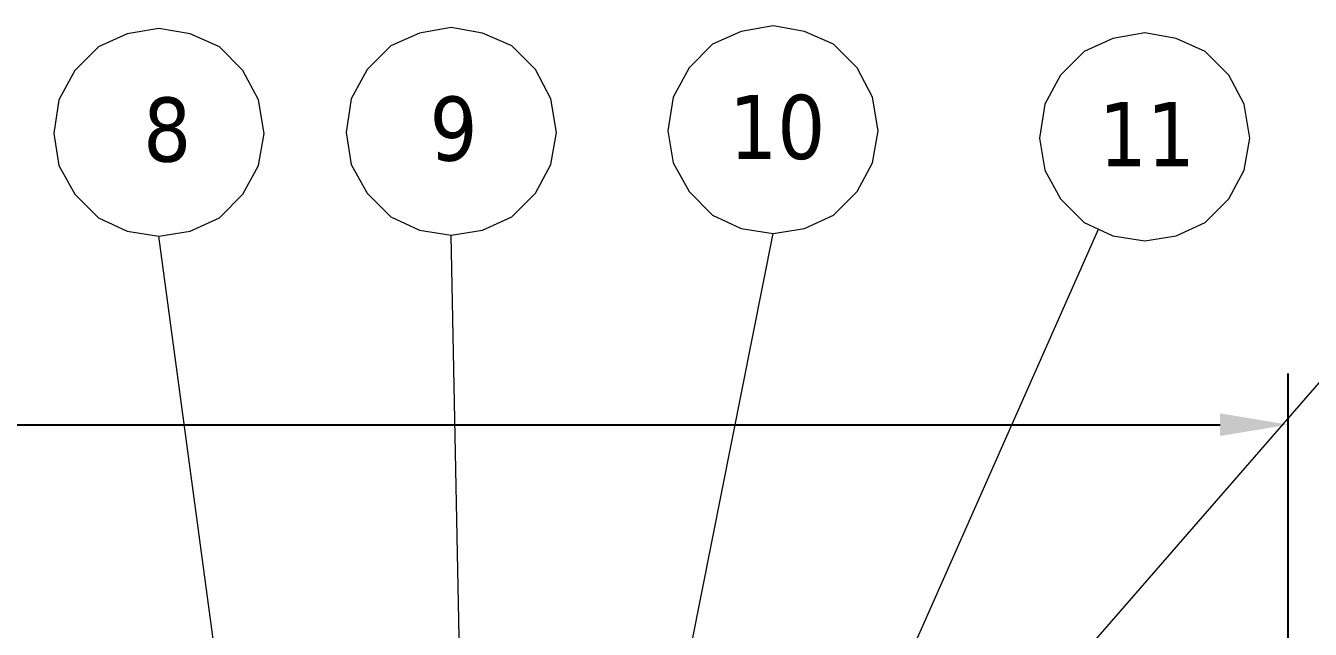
# Model space of a CAD drawing. Header units: millimetres. Extents: x 97339 to 122350, y -311274 to -152040.
# Drawn here: x 100189 to 100944, y -153248 to -152894 of the extents above; entities that cross this region are included whole.
import ezdxf

# ---------------------------------------------------------------- set-up
doc = ezdxf.new("R2010")
doc.units = ezdxf.units.MM
doc.header["$LTSCALE"] = 13
doc.layers.add('标注、文本', color=3, linetype='Continuous', lineweight=25)
doc.layers.add('铁心', color=3, linetype='Continuous', lineweight=0)
doc.styles.get("Standard").update_dxf_attribs({"font": 'gbenor.shx', "bigfont": 'gbcbig.shx'})
doc.styles.add('Tahoma$001', font='tahoma.ttf', dxfattribs={"height": 2.159784})
doc.dimstyles.new('1-15', dxfattribs={"dimscale": 20, "dimtxt": 3.5, "dimasz": 2, "dimexe": 1.5, "dimexo": 0.5, "dimgap": 0.5, "dimtad": 1, "dimtoh": 1, "dimdec": 1, "dimdsep": 46, "dimtxsty": 'Standard', "dimcen": 2.5, "dimclrd": 3, "dimclre": 3, "dimclrt": 3, "dimadec": 0, "dimazin": 2, "dimtfac": 1, "dimtdec": 1, "dimtmove": 0, "dimatfit": 2, "dimfxl": 1, "dimarcsym": 0})

# ---------------------------------------------------------------- blocks, each defined once
blk = doc.blocks.new('*D524')
at = {"layer": 'Defpoints', "color": 0, "transparency": 16777216}
for p in [(100930.6, -153128.43), (99194.6, -153414.56), (100930.6, -153414.57)]:
    blk.add_point(p, dxfattribs=at)
at = {"layer": '标注、文本', "color": 3, "lineweight": -2, "transparency": 16777216}
for p, q in [((99194.6, -153404.56), (99194.6, -153098.43)), ((100930.6, -153404.57), (100930.6, -153098.43)), ((99234.6, -153128.43), (100890.6, -153128.43))]:
    blk.add_line(p, q, dxfattribs=at)
at = {"layer": '标注、文本', "color": 3, "transparency": 16777216}
for points in [[(99234.6, -153121.77), (99234.6, -153135.1), (99194.6, -153128.43)], [(100890.6, -153121.77), (100890.6, -153135.1), (100930.6, -153128.43)]]:
    blk.add_solid(points, dxfattribs=at)
at = {"layer": '标注、文本', "color": 3, "transparency": 16777216, "insert": (100062.6, -153083.43), "char_height": 70, "attachment_point": 5}
blk.add_mtext('1736', dxfattribs=at)

msp = doc.modelspace()

# ---------------------------------------------------------------- linework, layer by layer
at = {"layer": '铁心'}
for points in [[(100329.101, -152957.635), (100325.788, -152937.757), (100316.752, -152920.589), (100302.898, -152906.734), (100285.73, -152899.205), (100267.357, -152895.891), (100248.684, -152899.205), (100231.817, -152906.734), (100217.963, -152920.589), (100208.626, -152937.757), (100205.614, -152957.635), (100208.626, -152976.309), (100217.963, -152993.175), (100231.817, -153007.03), (100248.684, -153014.861), (100267.357, -153017.872), (100285.73, -153014.861), (100302.898, -153007.03), (100316.752, -152993.175), (100325.788, -152976.309)], [(100500.837, -152957.084), (100497.524, -152937.206), (100488.489, -152920.038), (100474.634, -152906.183), (100457.466, -152898.654), (100439.094, -152895.341), (100420.42, -152898.654), (100403.554, -152906.183), (100389.699, -152920.038), (100380.362, -152937.206), (100377.35, -152957.084), (100380.362, -152975.758), (100389.699, -152992.624), (100403.554, -153006.479), (100420.42, -153014.31), (100439.094, -153017.321), (100457.466, -153014.31), (100474.634, -153006.479), (100488.489, -152992.624), (100497.524, -152975.758)], [(100689.84, -152956.094), (100686.527, -152936.216), (100677.492, -152919.048), (100663.637, -152905.193), (100646.469, -152897.664), (100628.097, -152894.351), (100609.423, -152897.664), (100592.557, -152905.193), (100578.702, -152919.048), (100569.365, -152936.216), (100566.354, -152956.094), (100569.365, -152974.768), (100578.702, -152991.634), (100592.557, -153005.489), (100609.423, -153013.32), (100628.097, -153016.332), (100646.469, -153013.32), (100663.637, -153005.489), (100677.492, -152991.634), (100686.527, -152974.768)], [(100908.097, -152960.35), (100904.784, -152940.472), (100895.748, -152923.304), (100881.893, -152909.45), (100864.726, -152901.92), (100846.353, -152898.607), (100827.679, -152901.92), (100810.813, -152909.45), (100796.958, -152923.304), (100787.622, -152940.472), (100784.61, -152960.35), (100787.622, -152979.024), (100796.958, -152995.89), (100810.813, -153009.745), (100827.679, -153017.576), (100846.353, -153020.588), (100864.726, -153017.576), (100881.893, -153009.745), (100895.748, -152995.89), (100904.784, -152979.024)]]:
    msp.add_lwpolyline(points, close=True, dxfattribs=at)
for points in [[(100537.981, -153575.496), (101030.158, -153010.357), (101030.158, -153010.357)], [(100617.43, -153469.092), (100819.246, -153013.66), (100819.246, -153013.66)], [(100358.486, -153693.541), (100267.357, -153017.872), (100267.357, -153017.872)], [(100447.981, -153469.092), (100439.094, -153017.321), (100439.094, -153017.321)], [(100537.981, -153469.092), (100628.097, -153016.332), (100628.097, -153016.332)]]:
    msp.add_lwpolyline(points, dxfattribs=at)

# ---------------------------------------------------------------- texts
at = {"layer": '铁心', "style": 'Tahoma$001'}
for s, height, p in [('8', 37.589, (100258.131, -152974.057)), ('9', 37.589, (100426.329, -152973.506)), ('10', 37.5893, (100602.313, -152972.516)), ('11', 37.5893, (100819.398, -152976.772))]:
    msp.add_text(s, height=height, dxfattribs=at).set_placement(p)

# ---------------------------------------------------------------- dimensions: what is measured, and where the dimension line sits
at = {"layer": '标注、文本'}
dim = msp.add_linear_dim(base=(100930.605, -153128.432), p1=(99194.605, -153414.56), p2=(100930.605, -153414.569), text='1736', dimstyle='1-15', dxfattribs=at)
dim.commit()
dim.dimension.update_dxf_attribs({"geometry": '*D524', "text_midpoint": (100062.605, -153083.432)})

doc.saveas('drawing.dxf')
